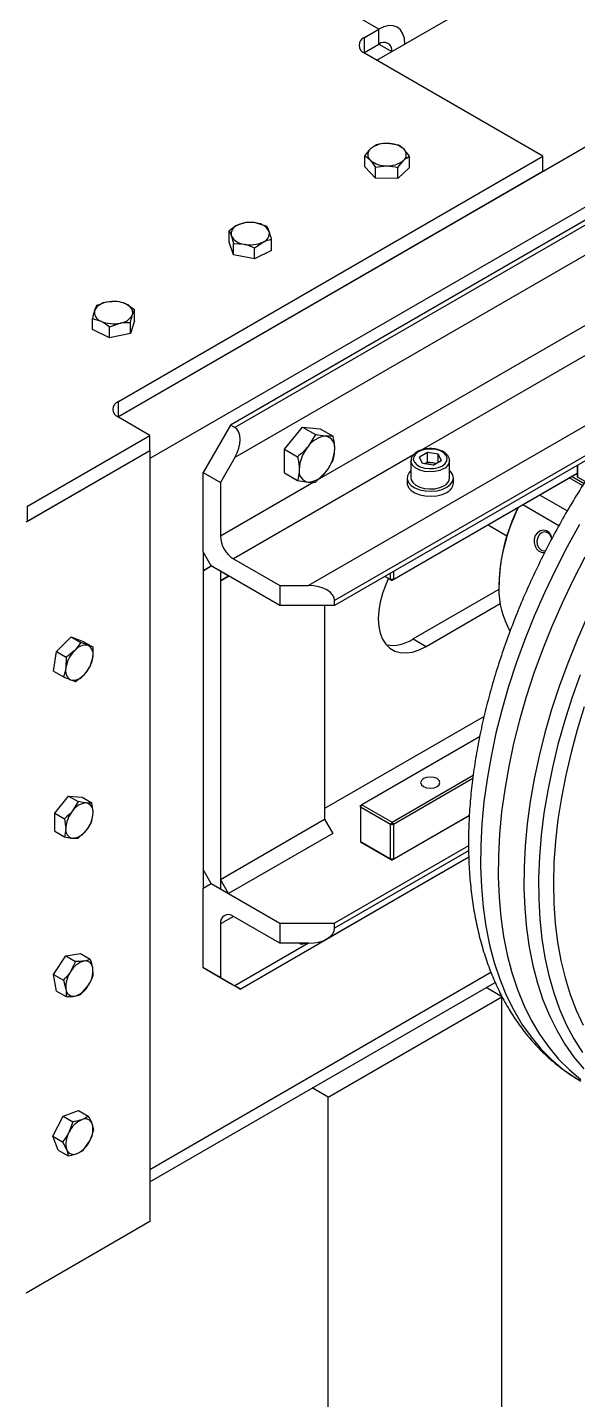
# Model space of a CAD drawing. Header units: metres. Extents: x 0 to 21025, y 0 to 14850.
# Drawn here: x 11581.9 to 11724.1, y 4303.9 to 4658.4 of the extents above; entities that cross this region are included whole.
import ezdxf

# ---------------------------------------------------------------- set-up
doc = ezdxf.new("R2010")
doc.units = ezdxf.units.M
doc.header["$LTSCALE"] = 25
doc.layers.add('SL4', color=4, linetype='Continuous')

msp = doc.modelspace()

# ---------------------------------------------------------------- linework, layer by layer
at = {"layer": 'SL4'}
for p, q in [((11672.204, 4649.923), (12227.282, 4970.363)), ((11605.363, 4557.882), (12273.58, 4943.636)), ((12280.315, 4931.97), (11613.512, 4547.032)), ((11672.706, 4657.991), (11580.782, 4711.058)), ((11839.386, 4674.059), (11634.325, 4555.679)), ((11840.512, 4673.408), (11635.451, 4555.029)), ((11841.755, 4666.357), (11635.451, 4547.261)), ((11669.002, 4655.853), (11672.706, 4657.991)), ((11669.002, 4651.965), (11669.002, 4655.853)), ((11672.706, 4654.103), (11672.706, 4657.991)), ((11668.842, 4651.868), (11669.002, 4651.965)), ((11669.002, 4651.965), (11672.706, 4654.103)), ((11715.134, 4625.14), (11669.002, 4651.771)), ((11672.705, 4654.102), (11676.073, 4652.158)), ((11676.073, 4652.158), (11679.441, 4654.102)), ((11676.073, 4652.157), (11676.073, 4652.158)), ((11679.441, 4654.101), (11679.441, 4654.102)), ((11826.437, 4639.363), (11656.789, 4541.427)), ((11672.081, 4628.115), (11670.569, 4627.06)), ((11677.852, 4628.024), (11674.966, 4628.434)), ((11605.363, 4561.771), (11715.134, 4625.14)), ((11669.057, 4622.375), (11669.057, 4625.276)), ((11677.577, 4622.253), (11679.088, 4624.037)), ((11680.6, 4622.191), (11680.6, 4625.092)), ((11715.134, 4621.251), (11715.134, 4625.14)), ((11605.363, 4557.882), (11715.134, 4621.251)), ((11671.805, 4619.443), (11669.057, 4622.375)), ((11671.805, 4622.345), (11674.691, 4622.664)), ((11671.805, 4619.443), (11671.805, 4622.345)), ((11677.577, 4619.351), (11677.577, 4622.253)), ((11680.6, 4622.191), (11677.577, 4619.351)), ((11677.577, 4619.351), (11671.805, 4619.443)), ((11634.01, 4602.95), (11634.01, 4605.852)), ((11638.358, 4608.044), (11636.184, 4607.313)), ((11643.822, 4606.967), (11641.09, 4607.87)), ((11635.125, 4599.68), (11634.01, 4602.95)), ((11635.125, 4599.68), (11635.125, 4602.581)), ((11635.125, 4602.581), (11637.857, 4602.407)), ((11640.588, 4601.504), (11642.763, 4602.965)), ((11644.937, 4600.795), (11644.937, 4603.696)), ((11640.588, 4598.602), (11635.125, 4599.68)), ((11640.588, 4598.602), (11640.588, 4601.504)), ((11644.937, 4600.795), (11640.588, 4598.602)), ((11605.162, 4587.642), (11602.442, 4587.448)), ((11609.558, 4585.481), (11607.36, 4586.926)), ((11609.558, 4582.579), (11609.558, 4585.481)), ((11745.318, 4584.757), (11683.847, 4549.271)), ((11598.678, 4580.345), (11598.678, 4583.247)), ((11598.678, 4583.247), (11600.876, 4582.531)), ((11603.074, 4581.086), (11605.794, 4582.009)), ((11603.074, 4578.184), (11603.074, 4581.086)), ((11609.558, 4582.579), (11608.514, 4579.301)), ((11608.514, 4579.301), (11608.514, 4582.203)), ((11603.074, 4578.184), (11598.678, 4580.345)), ((11608.514, 4579.301), (11603.074, 4578.184)), ((11745.603, 4566.773), (11654.538, 4514.202)), ((11605.363, 4557.882), (11605.363, 4561.771)), ((11605.203, 4557.785), (11605.363, 4557.882)), ((11613.508, 4552.986), (11605.363, 4557.689)), ((11581.858, 4534.715), (11613.508, 4552.986)), ((11613.508, 4549.097), (11613.508, 4552.986)), ((11634.325, 4555.679), (11627.254, 4543.432)), ((11635.451, 4555.029), (11634.325, 4555.679)), ((11648.361, 4549.414), (11652.957, 4555.132)), ((11652.957, 4555.132), (11656.294, 4553.205)), ((11652.957, 4555.132), (11657.553, 4554.721)), ((11656.294, 4553.205), (11654.407, 4550.11)), ((11657.553, 4554.721), (11660.891, 4552.794)), ((11660.891, 4552.794), (11659.003, 4552.763)), ((11581.524, 4530.631), (11613.512, 4549.097)), ((11581.858, 4530.826), (11613.508, 4549.097)), ((11613.512, 4549.097), (11613.508, 4549.099)), ((11613.512, 4549.097), (11613.512, 4349.861)), ((11648.361, 4549.414), (11651.698, 4547.488)), ((11648.361, 4543.286), (11648.361, 4549.414)), ((11733.657, 4552.108), (11661.266, 4510.317)), ((11732.043, 4549.876), (11661.266, 4509.017)), ((11635.451, 4547.261), (11631.744, 4540.84)), ((11681.678, 4548.018), (11635.112, 4521.136)), ((11681.014, 4546.451), (11681.014, 4542.041)), ((11685.264, 4548.557), (11683.215, 4547.374)), ((11683.965, 4545.757), (11683.215, 4547.374)), ((11686.765, 4545.324), (11683.965, 4545.757)), ((11685.264, 4546.107), (11684.512, 4545.673)), ((11688.064, 4548.124), (11685.264, 4548.557)), ((11685.264, 4546.107), (11685.264, 4548.557)), ((11686.664, 4545.891), (11685.264, 4546.107)), ((11687.517, 4545.759), (11686.664, 4545.891)), ((11686.765, 4545.324), (11688.814, 4546.508)), ((11688.064, 4548.124), (11688.814, 4546.508)), ((11688.064, 4546.075), (11688.064, 4548.124)), ((11691.014, 4546.451), (11691.013, 4546.377)), ((11691.014, 4542.041), (11691.014, 4546.451)), ((11724.088, 4545.283), (11724.088, 4542.22)), ((11627.254, 4522.937), (11627.254, 4543.432)), ((11627.254, 4543.432), (11631.744, 4540.84)), ((11648.361, 4543.286), (11651.698, 4541.359)), ((11656.294, 4540.948), (11659.003, 4543.57)), ((11723.941, 4543.156), (11676.115, 4515.546)), ((11676.469, 4515.75), (11723.941, 4543.156)), ((11680.014, 4542.041), (11680.014, 4540.735)), ((11692.014, 4540.735), (11692.014, 4542.041)), ((11725.397, 4540.014), (11721.948, 4542.005)), ((11722.656, 4542.414), (11725.777, 4540.612)), ((11723.941, 4545.198), (11723.941, 4542.424)), ((11726.07, 4541.075), (11724.088, 4542.22)), ((11655.944, 4540.939), (11631.744, 4526.969)), ((11631.744, 4540.84), (11631.744, 4526.969)), ((11651.698, 4541.359), (11654.407, 4540.917)), ((11581.858, 4530.826), (11581.858, 4534.715)), ((11719.25, 4529.651), (11709.899, 4535.049)), ((11721.43, 4533.495), (11714.318, 4537.6)), ((11700.958, 4529.888), (11705.807, 4527.088)), ((11629.375, 4519.263), (11627.254, 4522.937)), ((11627.275, 4522.9), (11627.275, 4518.05)), ((11629.375, 4519.263), (11627.275, 4522.9)), ((11635.112, 4521.136), (11647.124, 4514.202)), ((11627.254, 4518.037), (11629.375, 4519.263)), ((11627.254, 4518.037), (11627.254, 4440.874)), ((11627.275, 4518.05), (11629.375, 4519.263)), ((11629.375, 4519.263), (11631.744, 4517.895)), ((11647.124, 4509.017), (11629.375, 4519.263)), ((11633.865, 4516.67), (11631.744, 4517.895)), ((11631.744, 4517.895), (11631.744, 4515.445)), ((11631.744, 4517.895), (11631.744, 4435.833)), ((11675.761, 4515.75), (11675.761, 4517.385)), ((11676.469, 4517.793), (11676.469, 4515.75)), ((11631.744, 4515.445), (11633.865, 4516.67)), ((11633.866, 4516.67), (11631.744, 4515.445)), ((11647.124, 4514.202), (11647.124, 4509.017)), ((11647.124, 4514.202), (11654.538, 4514.202)), ((11674.346, 4516.568), (11675.761, 4515.75)), ((11676.115, 4515.546), (11674.346, 4516.568)), ((11676.469, 4515.75), (11675.761, 4515.75)), ((11675.761, 4515.75), (11676.115, 4515.546)), ((11676.469, 4515.75), (11676.115, 4515.546)), ((11661.266, 4509.017), (11661.266, 4510.317)), ((11703.754, 4513.217), (11681.564, 4500.407)), ((11661.266, 4509.017), (11647.124, 4509.017)), ((11658.685, 4509.017), (11658.685, 4453.835)), ((11684.931, 4498.463), (11704.095, 4509.526)), ((11589.339, 4497.15), (11593.176, 4500.977)), ((11593.176, 4500.977), (11595.688, 4499.526)), ((11593.176, 4500.977), (11596.303, 4499.752)), ((11595.688, 4499.526), (11594.086, 4497.431)), ((11596.303, 4499.752), (11598.816, 4498.302)), ((11681.564, 4500.407), (11684.931, 4498.463)), ((11588.63, 4492.098), (11589.339, 4497.15)), ((11589.339, 4497.15), (11591.852, 4495.699)), ((11591.852, 4495.699), (11591.813, 4492.991)), ((11588.63, 4492.098), (11591.143, 4490.647)), ((11598.107, 4493.25), (11598.777, 4495.593)), ((11594.27, 4489.423), (11596.504, 4491.154)), ((11699.9, 4480.362), (11658.685, 4456.569)), ((11698.749, 4475.127), (11668.337, 4457.571)), ((11676.115, 4453.081), (11697.099, 4465.195)), ((11696.971, 4464.304), (11676.469, 4452.469)), ((11588.931, 4455.414), (11592.467, 4459.812)), ((11592.467, 4459.812), (11594.979, 4458.362)), ((11592.467, 4459.812), (11596.002, 4459.496)), ((11594.979, 4458.362), (11593.527, 4455.98)), ((11596.002, 4459.496), (11598.515, 4458.046)), ((11667.983, 4456.959), (11668.337, 4457.571)), ((11667.983, 4457.367), (11668.337, 4457.571)), ((11667.983, 4456.959), (11667.983, 4457.367)), ((11675.761, 4452.469), (11667.983, 4456.959)), ((11667.983, 4456.959), (11667.983, 4447.977)), ((11668.337, 4457.571), (11676.115, 4453.081)), ((11588.931, 4455.414), (11591.444, 4453.964)), ((11588.931, 4450.7), (11588.931, 4455.414)), ((11591.444, 4453.964), (11591.76, 4451.424)), ((11598.515, 4453.331), (11598.831, 4455.506)), ((11631.744, 4438.282), (11658.685, 4453.835)), ((11658.685, 4453.835), (11660.806, 4450.161)), ((11696.111, 4454.826), (11676.115, 4443.282)), ((11676.469, 4443.487), (11696.111, 4454.826)), ((11588.931, 4450.7), (11591.444, 4449.249)), ((11594.979, 4448.933), (11597.063, 4450.95)), ((11660.806, 4450.161), (11633.865, 4434.608)), ((11676.115, 4453.081), (11675.761, 4452.469)), ((11676.469, 4452.469), (11675.761, 4452.469)), ((11675.761, 4443.487), (11675.761, 4452.469)), ((11676.115, 4453.081), (11676.469, 4452.469)), ((11676.469, 4452.469), (11676.469, 4443.487)), ((11695.894, 4446.945), (11661.266, 4426.954)), ((11667.983, 4447.977), (11675.761, 4443.487)), ((11668.337, 4447.773), (11667.983, 4447.977)), ((11676.115, 4443.282), (11668.337, 4447.773)), ((11659.295, 4422.907), (11695.966, 4444.077)), ((11695.926, 4445.663), (11661.266, 4425.654)), ((11676.469, 4443.487), (11675.761, 4443.487)), ((11675.761, 4443.487), (11676.115, 4443.282)), ((11676.469, 4443.487), (11676.115, 4443.282)), ((11689.722, 4440.468), (11695.966, 4444.072)), ((11629.375, 4437.2), (11627.254, 4440.874)), ((11629.375, 4437.2), (11627.275, 4440.837)), ((11627.275, 4440.837), (11627.275, 4435.987)), ((11636.844, 4409.942), (11689.088, 4440.102)), ((11627.254, 4435.975), (11629.375, 4437.2)), ((11627.254, 4415.48), (11627.254, 4435.975)), ((11627.275, 4435.987), (11629.375, 4437.2)), ((11629.375, 4437.2), (11631.744, 4435.833)), ((11629.375, 4437.2), (11647.124, 4426.954)), ((11633.865, 4434.608), (11631.744, 4438.282)), ((11631.744, 4438.282), (11631.744, 4435.833)), ((11631.744, 4435.833), (11633.865, 4434.608)), ((11635.112, 4428.703), (11631.744, 4426.759)), ((11647.124, 4421.769), (11635.112, 4428.704)), ((11631.744, 4426.759), (11631.744, 4412.888)), ((11647.124, 4426.954), (11661.266, 4426.954)), ((11647.124, 4426.954), (11647.124, 4421.769)), ((11661.266, 4425.654), (11661.266, 4426.954)), ((11654.544, 4421.769), (11635.451, 4410.747)), ((11654.538, 4421.769), (11647.124, 4421.769)), ((11652.265, 4421.769), (11652.637, 4421.554)), ((11652.632, 4421.769), (11652.637, 4421.554)), ((11652.637, 4421.554), (11653.841, 4421.769)), ((11588.63, 4413.669), (11591.758, 4418.504)), ((11591.758, 4418.504), (11595.594, 4419.107)), ((11591.758, 4418.504), (11594.27, 4417.054)), ((11595.594, 4419.107), (11598.107, 4417.656)), ((11594.27, 4417.054), (11593.022, 4414.454)), ((11598.816, 4413.423), (11598.777, 4415.357)), ((11613.512, 4363.352), (11701.7, 4414.262)), ((11631.744, 4412.888), (11627.254, 4415.48)), ((11627.254, 4415.48), (11634.325, 4411.397)), ((11588.63, 4413.669), (11591.143, 4412.218)), ((11589.339, 4409.435), (11588.63, 4413.669)), ((11591.143, 4412.218), (11591.813, 4409.919)), ((11595.688, 4408.587), (11597.568, 4410.823)), ((11613.512, 4360.13), (11702.802, 4411.676)), ((11631.744, 4412.888), (11635.451, 4410.747)), ((11635.451, 4410.747), (11634.325, 4411.397)), ((11589.339, 4409.435), (11591.852, 4407.985)), ((11659.633, 4381.999), (11704.534, 4407.928)), ((11704.534, 4407.928), (11700.422, 4410.302)), ((11704.534, 3310.783), (11704.534, 4407.928)), ((11659.633, 4381.999), (11655.514, 4384.377)), ((11659.633, 3336.704), (11659.633, 4381.999)), ((11588.446, 4371.942), (11591.07, 4377.068)), ((11591.07, 4377.068), (11595.091, 4378.57)), ((11591.07, 4377.068), (11593.583, 4375.617)), ((11593.583, 4375.617), (11592.587, 4372.872)), ((11595.091, 4378.57), (11597.603, 4377.12)), ((11599, 4373.496), (11598.617, 4375.125)), ((11588.446, 4371.942), (11590.959, 4370.491)), ((11589.842, 4368.318), (11588.446, 4371.942)), ((11589.842, 4368.318), (11592.355, 4366.867)), ((11590.959, 4370.491), (11591.973, 4368.497)), ((11596.376, 4368.369), (11598.003, 4370.75)), ((11613.512, 4349.861), (11581.524, 4331.395))]:
    msp.add_line(p, q, dxfattribs=at)
at = {"layer": 'SL4', "flags": 128}
for points in [[(11679.441, 4654.102), (11679.311, 4655.545), (11678.928, 4656.782), (11678.306, 4657.768), (11677.468, 4658.463), (11676.447, 4658.841), (11675.283, 4658.887), (11674.02, 4658.6), (11672.706, 4657.991)], [(11689.126, 4545.144), (11689.876, 4545.723), (11690.314, 4546.401), (11690.403, 4547.122), (11690.137, 4547.828), (11689.537, 4548.463), (11688.651, 4548.974), (11687.552, 4549.321), (11686.328, 4549.474), (11685.079, 4549.423), (11683.906, 4549.17), (11682.903, 4548.737), (11682.153, 4548.158), (11681.715, 4547.481), (11681.626, 4546.759), (11681.892, 4546.053), (11682.492, 4545.418), (11683.378, 4544.907), (11684.477, 4544.561), (11685.701, 4544.407), (11686.95, 4544.459), (11688.123, 4544.711), (11689.126, 4545.144)], [(11689.55, 4544.41), (11688.465, 4543.935), (11687.198, 4543.646), (11685.844, 4543.566), (11684.502, 4543.699), (11683.272, 4544.037), (11682.246, 4544.554), (11681.499, 4545.211), (11681.087, 4545.96), (11681.014, 4546.463)], [(11681.014, 4543.956), (11680.508, 4543.417), (11680.088, 4542.583), (11680.041, 4541.715), (11680.369, 4540.868), (11681.052, 4540.094), (11682.047, 4539.443), (11683.291, 4538.955), (11684.706, 4538.661), (11686.203, 4538.579), (11687.688, 4538.715), (11689.069, 4539.06), (11690.257, 4539.592)], [(11681.014, 4542.041), (11681.087, 4541.551), (11681.499, 4540.802), (11682.246, 4540.144), (11683.272, 4539.628), (11684.502, 4539.29), (11685.844, 4539.157), (11687.198, 4539.237), (11688.465, 4539.525), (11689.55, 4540)], [(11690.257, 4539.592), (11691.179, 4540.278), (11691.776, 4541.075), (11692.011, 4541.933), (11691.87, 4542.797), (11691.36, 4543.614), (11691.014, 4543.956)], [(11680.014, 4540.735), (11680.041, 4540.409), (11680.369, 4539.562), (11681.052, 4538.788), (11682.047, 4538.137), (11683.291, 4537.649), (11684.706, 4537.355), (11686.203, 4537.273), (11687.688, 4537.409), (11689.069, 4537.754), (11690.257, 4538.286)], [(11724.607, 4530.02), (11721.385, 4524.199), (11718.35, 4518.294), (11715.511, 4512.322), (11712.875, 4506.298), (11710.451, 4500.241), (11708.244, 4494.168), (11706.263, 4488.095), (11704.511, 4482.04), (11702.994, 4476.02), (11701.716, 4470.052), (11700.681, 4464.154), (11699.892, 4458.341), (11699.351, 4452.63), (11699.059, 4447.038), (11699.018, 4441.581), (11699.228, 4436.273), (11699.687, 4431.13), (11700.395, 4426.166), (11701.349, 4421.396), (11702.548, 4416.833), (11703.987, 4412.489), (11705.662, 4408.378), (11707.569, 4404.511), (11709.702, 4400.899), (11712.056, 4397.552), (11714.623, 4394.479), (11717.396, 4391.69), (11720.368, 4389.192), (11723.53, 4386.992), (11724.898, 4386.167)], [(11717.476, 4526.426), (11717.256, 4527.164), (11716.763, 4527.889), (11716.069, 4528.375), (11715.248, 4528.541), (11714.413, 4528.355), (11713.686, 4527.845), (11713.164, 4527.097), (11712.89, 4526.217), (11712.87, 4525.291), (11713.016, 4524.62), (11713.016, 4524.62)], [(11717.416, 4526.258), (11717.363, 4526.495), (11716.988, 4527.306), (11716.389, 4527.861), (11715.657, 4528.074), (11714.905, 4527.914), (11714.246, 4527.405), (11713.781, 4526.624), (11713.58, 4525.69), (11713.675, 4524.745), (11714.051, 4523.934), (11714.65, 4523.379), (11715.382, 4523.166), (11715.859, 4523.223)], [(11725.949, 4521.565), (11722.914, 4515.66), (11720.074, 4509.687), (11717.439, 4503.664), (11715.014, 4497.607), (11712.808, 4491.533), (11710.826, 4485.46), (11709.074, 4479.405), (11707.557, 4473.385), (11706.279, 4467.418), (11705.245, 4461.519), (11704.455, 4455.706), (11703.914, 4449.996), (11703.623, 4444.404), (11703.582, 4438.946), (11703.791, 4433.638), (11704.25, 4428.495), (11704.958, 4423.531), (11705.913, 4418.761), (11707.111, 4414.198), (11708.55, 4409.855), (11710.226, 4405.744), (11712.133, 4401.877), (11714.266, 4398.265), (11716.619, 4394.917), (11719.186, 4391.845), (11721.96, 4389.056), (11724.931, 4386.558)], [(11675.243, 4516.049), (11674.521, 4514.468), (11673.675, 4512.191), (11673.058, 4509.924), (11672.683, 4507.715), (11672.557, 4505.609), (11672.683, 4503.648), (11673.058, 4501.872), (11673.675, 4500.318), (11674.521, 4499.017), (11675.58, 4497.996), (11676.828, 4497.275), (11678.241, 4496.869), (11679.791, 4496.787), (11681.445, 4497.029), (11683.17, 4497.592), (11684.931, 4498.463)], [(11726.558, 4506.15), (11723.945, 4500.179), (11721.542, 4494.175), (11719.355, 4488.155), (11717.39, 4482.135), (11715.654, 4476.132), (11714.15, 4470.165), (11712.883, 4464.25), (11711.857, 4458.402), (11711.075, 4452.64), (11710.539, 4446.98), (11710.25, 4441.436), (11710.209, 4436.026), (11710.417, 4430.765), (11710.872, 4425.666), (11711.574, 4420.746), (11712.52, 4416.017), (11713.708, 4411.494), (11715.134, 4407.189), (11716.795, 4403.114), (11718.685, 4399.28), (11720.8, 4395.7), (11723.133, 4392.382), (11725.678, 4389.336)], [(11724.745, 4491.124), (11722.608, 4485.106), (11720.696, 4479.092), (11719.014, 4473.101), (11717.569, 4467.149), (11716.364, 4461.253), (11715.402, 4455.43), (11714.686, 4449.698), (11714.219, 4444.072), (11714.001, 4438.569), (11714.033, 4433.204), (11714.316, 4427.994), (11714.848, 4422.953), (11715.628, 4418.096), (11716.653, 4413.437), (11717.921, 4408.989), (11719.428, 4404.764), (11721.17, 4400.776), (11723.141, 4397.036), (11725.336, 4393.554)], [(11725.816, 4482.862), (11723.988, 4476.953), (11722.389, 4471.07), (11721.026, 4465.23), (11719.901, 4459.449), (11719.019, 4453.746), (11718.381, 4448.137), (11717.99, 4442.637), (11717.847, 4437.264), (11717.952, 4432.034), (11718.305, 4426.96), (11718.905, 4422.059), (11719.75, 4417.345), (11720.838, 4412.831), (11722.165, 4408.531), (11723.728, 4404.458), (11725.522, 4400.622)], [(11687.782, 4462.265), (11688.324, 4462.734), (11688.514, 4463.286), (11688.324, 4463.838), (11687.782, 4464.306), (11686.971, 4464.619), (11686.014, 4464.729), (11685.058, 4464.619), (11684.247, 4464.306), (11683.705, 4463.838), (11683.514, 4463.286), (11683.705, 4462.734), (11684.247, 4462.265), (11685.058, 4461.953), (11686.014, 4461.843), (11686.971, 4461.953), (11687.782, 4462.265)]]:
    msp.add_lwpolyline(points, dxfattribs=at)
at = {"layer": 'SL4'}
for centre, radius, start, end in [((11669.777, 4653.812), 2.183, 110.78342, 249.21658), ((11674.02, 4652.491), 2.08, 350.78596, 129.20329), ((11671.76, 4625.558), 1.917, 128.39067, 226.14175), ((11674.566, 4621.992), 6.454, 86.44007, 128.25879), ((11675.199, 4622.333), 6.106, 48.73783, 92.18691), ((11677.898, 4625.54), 1.917, 308.39067, 46.14175), ((11674.458, 4628.765), 6.106, 228.73783, 272.18691), ((11675.092, 4629.105), 6.454, 266.44007, 308.25879), ((11636.888, 4605.052), 2.368, 107.29651, 191.46148), ((11639.486, 4600.123), 7.911, 78.29989, 114.66513), ((11640.726, 4603.743), 4.143, 28.12254, 84.95283), ((11642.059, 4605.226), 2.368, 287.29651, 11.46148), ((11638.221, 4606.534), 4.143, 208.12254, 264.95283), ((11639.461, 4610.154), 7.911, 258.29989, 294.66513), ((11601.568, 4584.833), 2.404, 170.00721, 253.276), ((11602.821, 4583.399), 4.067, 95.35049, 152.91436), ((11604.104, 4579.675), 7.948, 65.81636, 102.06617), ((11606.668, 4584.624), 2.404, 350.00721, 73.276), ((11604.132, 4589.782), 7.948, 245.81636, 282.06617), ((11605.415, 4586.058), 4.067, 275.35049, 332.91436), ((11606.137, 4559.73), 2.183, 110.78342, 249.21658), ((11659.358, 4546.841), 5.933, 93.42954, 146.56509), ((11658.48, 4549.953), 2.858, 350.74812, 79.45322), ((11662.075, 4543.727), 9.977, 140.22793, 177.36071), ((11651.335, 4549.952), 9.977, 320.22793, 357.36071), ((11686.011, 4541.944), 4.001, 80.60996, 111.44528), ((11686.136, 4542.352), 3.578, 69.17665, 81.51923), ((11688.515, 4546.707), 2.52, 294.26107, 352.47303), ((11654.93, 4543.727), 2.858, 170.74812, 259.45322), ((11654.052, 4546.839), 5.933, 273.42954, 326.56509), ((11688.534, 4542.275), 2.491, 294.06265, 354.61721), ((11724.191, 4542.449), 0.251, 185.6948, 245.62534), ((11689.134, 4540.947), 2.888, 292.88644, 355.79342), ((11751.584, 4513.184), 47.86, 153.78289, 178.49301), ((11750.602, 4513.205), 46.859, 153.06659, 179.49729), ((11639.055, 4527.302), 7.319, 182.60548, 237.39452), ((11725.493, 4513.237), 21.752, 179.00226, 209.78659), ((11676.117, 4508.489), 9.747, 261.41673, 303.97976), ((11599.856, 4491.676), 8.149, 135.07329, 170.71029), ((11596.877, 4495.272), 3.528, 78.70553, 142.27306), ((11596.172, 4496.392), 2.725, 342.95956, 59.18352), ((11594.418, 4492.193), 2.725, 162.95956, 239.18352), ((11590.735, 4496.909), 8.149, 315.07329, 350.71029), ((11593.714, 4493.313), 3.528, 258.70553, 322.27306), ((11597.336, 4453.466), 4.564, 93.42954, 146.56509), ((11596.66, 4455.86), 2.199, 350.74812, 79.45322), ((11599.426, 4451.071), 7.674, 140.22793, 177.36071), ((11591.164, 4455.86), 7.674, 320.22793, 357.36071), ((11593.93, 4451.071), 2.199, 170.74812, 259.45322), ((11593.254, 4453.465), 4.564, 273.42954, 326.56509), ((11633.797, 4427.092), 2.08, 50.79671, 189.21404), ((11598.597, 4410.539), 6.812, 144.91928, 185.21768), ((11598.007, 4411.66), 5.714, 105.24464, 150.72817), ((11596.834, 4415.255), 1.946, 3.00825, 99.74866), ((11591.993, 4414.738), 6.812, 324.91928, 5.21768), ((11592.583, 4413.616), 5.714, 285.24464, 330.72817), ((11593.756, 4410.021), 1.946, 183.00825, 279.74866), ((11598.764, 4370.002), 6.811, 114.77968, 155.0819), ((11596.792, 4374.452), 1.946, 20.23879, 116.98328), ((11593.091, 4373.67), 5.715, 329.27327, 14.75089), ((11597.499, 4369.952), 5.715, 149.27327, 194.75089), ((11593.798, 4369.17), 1.946, 200.23879, 296.98328), ((11591.826, 4373.62), 6.811, 294.77968, 335.0819)]:
    msp.add_arc(centre, radius, start, end, dxfattribs=at)
for centre, major_axis, ratio, start_param, end_param in [((11632.087, 4549.203), (3.364, 5.827), 0.5773346, 4.7124296, 6.2832259), ((11654.538, 4510.317), (6.728, 0), 0.5773815, 0, 1.5707963), ((11654.538, 4425.654), (6.728, 0), 0.5773815, 4.712389, 6.2831853), ((11632.087, 4412.689), (4.757, -2.747), 0.0000704, 5.4978278, 7.0686241)]:
    msp.add_ellipse(centre, major_axis=major_axis, ratio=ratio, start_param=start_param, end_param=end_param, dxfattribs=at)
for points, knots in [([(11670.569, 4627.06), (11670.533, 4627.026), (11670.023, 4626.542), (11669.523, 4625.886), (11669.057, 4625.276)], [0, 0, 0, 0, 0.0702006, 1, 1, 1, 1]), ([(11674.966, 4628.434), (11674.898, 4628.435), (11673.924, 4628.445), (11672.969, 4628.274), (11672.081, 4628.115)], [0, 0, 0, 0, 0.0702006, 1, 1, 1, 1]), ([(11679.226, 4626.923), (11678.859, 4627.268), (11678.394, 4627.706), (11677.947, 4627.968), (11677.852, 4628.024)], [0, 0, 0, 0, 0.7889992, 1, 1, 1, 1]), ([(11680.6, 4625.092), (11680.252, 4625.613), (11679.799, 4626.29), (11679.334, 4626.804), (11679.226, 4626.923)], [0, 0, 0, 0, 0.7681507, 1, 1, 1, 1]), ([(11669.057, 4625.276), (11669.152, 4625.221), (11669.599, 4624.959), (11670.064, 4624.521), (11670.431, 4624.175)], [0, 0, 0, 0, 0.2110008, 1, 1, 1, 1]), ([(11670.431, 4624.175), (11670.539, 4624.056), (11671.004, 4623.543), (11671.457, 4622.865), (11671.805, 4622.345)], [0, 0, 0, 0, 0.2318493, 1, 1, 1, 1]), ([(11679.088, 4624.037), (11679.124, 4624.071), (11679.635, 4624.545), (11680.135, 4624.829), (11680.6, 4625.092)], [0, 0, 0, 0, 0.0702006, 1, 1, 1, 1]), ([(11674.691, 4622.664), (11674.759, 4622.662), (11675.734, 4622.641), (11676.689, 4622.44), (11677.577, 4622.253)], [0, 0, 0, 0, 0.0702006, 1, 1, 1, 1]), ([(11636.184, 4607.313), (11636.133, 4607.286), (11635.398, 4606.911), (11634.679, 4606.362), (11634.01, 4605.852)], [0, 0, 0, 0, 0.07020058, 1, 1, 1, 1]), ([(11634.01, 4605.852), (11634.048, 4605.785), (11634.23, 4605.467), (11634.419, 4604.972), (11634.567, 4604.581)], [0, 0, 0, 0, 0.2110008, 1, 1, 1, 1]), ([(11641.09, 4607.87), (11641.025, 4607.882), (11640.103, 4608.059), (11639.199, 4608.051), (11638.358, 4608.044)], [0, 0, 0, 0, 0.0702006, 1, 1, 1, 1]), ([(11644.379, 4605.696), (11644.23, 4606.087), (11644.042, 4606.582), (11643.86, 4606.9), (11643.822, 4606.967)], [0, 0, 0, 0, 0.78899924, 1, 1, 1, 1]), ([(11644.937, 4603.696), (11644.795, 4604.26), (11644.612, 4604.993), (11644.423, 4605.564), (11644.379, 4605.696)], [0, 0, 0, 0, 0.7681507, 1, 1, 1, 1]), ([(11806.742, 4607.291), (11805.913, 4607.074), (11803.559, 4606.457), (11799.66, 4605.212), (11795.046, 4603.47), (11790.419, 4601.438), (11785.79, 4599.129), (11781.171, 4596.547), (11776.577, 4593.704), (11772.018, 4590.608), (11767.506, 4587.268), (11763.051, 4583.696), (11758.665, 4579.901), (11754.356, 4575.893), (11750.134, 4571.684), (11746.009, 4567.285), (11741.99, 4562.706), (11738.086, 4557.96), (11734.305, 4553.058), (11730.657, 4548.013), (11727.15, 4542.836), (11723.792, 4537.541), (11720.59, 4532.14), (11717.553, 4526.646), (11714.688, 4521.073), (11712.002, 4515.434), (11709.502, 4509.741), (11707.193, 4504.01), (11705.083, 4498.252), (11703.176, 4492.482), (11701.479, 4486.713), (11699.996, 4480.958), (11698.731, 4475.231), (11697.691, 4469.545), (11696.877, 4463.912), (11696.296, 4458.347), (11695.949, 4452.863), (11695.84, 4447.473), (11695.972, 4442.19), (11696.348, 4437.028), (11696.969, 4432.004), (11697.835, 4427.131), (11698.948, 4422.426), (11700.303, 4417.903), (11701.899, 4413.579), (11703.73, 4409.469), (11705.789, 4405.586), (11708.068, 4401.945), (11710.555, 4398.556), (11713.241, 4395.427), (11716.113, 4392.563), (11719.167, 4389.981), (11722.11, 4387.828), (11724.105, 4386.664), (11724.963, 4386.163)], [0, 0, 0, 0, 0.0106156, 0.0301423, 0.0497183, 0.0693581, 0.0890395, 0.1087441, 0.1284568, 0.1481643, 0.1678599, 0.1875393, 0.2072001, 0.2268415, 0.2464636, 0.2660674, 0.2856544, 0.3052266, 0.3247862, 0.3443355, 0.363877, 0.3834132, 0.4029468, 0.4224804, 0.4420162, 0.4615563, 0.4811036, 0.5006607, 0.5202301, 0.5398146, 0.5594165, 0.5790382, 0.5986817, 0.6183487, 0.6380402, 0.6577565, 0.6774966, 0.697258, 0.717036, 0.736823, 0.7566042, 0.7763635, 0.7960806, 0.8157313, 0.8352886, 0.8547245, 0.8740131, 0.8931338, 0.9120743, 0.9308332, 0.9494208, 0.9678588, 0.9861787, 1, 1, 1, 1]), ([(11634.567, 4604.581), (11634.611, 4604.449), (11634.8, 4603.878), (11634.984, 4603.145), (11635.125, 4602.581)], [0, 0, 0, 0, 0.2318493, 1, 1, 1, 1]), ([(11637.857, 4602.407), (11637.921, 4602.394), (11638.844, 4602.207), (11639.748, 4601.843), (11640.588, 4601.504)], [0, 0, 0, 0, 0.0702006, 1, 1, 1, 1]), ([(11642.763, 4602.965), (11642.814, 4602.99), (11643.548, 4603.355), (11644.268, 4603.532), (11644.937, 4603.696)], [0, 0, 0, 0, 0.07020058, 1, 1, 1, 1]), ([(11599.2, 4585.25), (11599.159, 4585.118), (11598.983, 4584.546), (11598.811, 4583.811), (11598.678, 4583.247)], [0, 0, 0, 0, 0.2318493, 1, 1, 1, 1]), ([(11599.722, 4586.525), (11599.687, 4586.458), (11599.517, 4586.139), (11599.34, 4585.642), (11599.2, 4585.25)], [0, 0, 0, 0, 0.2110008, 1, 1, 1, 1]), ([(11602.442, 4587.448), (11602.378, 4587.434), (11601.459, 4587.241), (11600.559, 4586.87), (11599.722, 4586.525)], [0, 0, 0, 0, 0.0702006, 1, 1, 1, 1]), ([(11607.36, 4586.926), (11607.308, 4586.951), (11606.566, 4587.311), (11605.838, 4587.482), (11605.162, 4587.642)], [0, 0, 0, 0, 0.0702006, 1, 1, 1, 1]), ([(11609.036, 4584.207), (11609.175, 4584.598), (11609.352, 4585.095), (11609.522, 4585.414), (11609.558, 4585.481)], [0, 0, 0, 0, 0.7889992, 1, 1, 1, 1]), ([(11600.876, 4582.531), (11600.928, 4582.505), (11601.67, 4582.135), (11602.398, 4581.591), (11603.074, 4581.086)], [0, 0, 0, 0, 0.0702006, 1, 1, 1, 1]), ([(11605.794, 4582.009), (11605.858, 4582.022), (11606.777, 4582.205), (11607.677, 4582.204), (11608.514, 4582.203)], [0, 0, 0, 0, 0.07020058, 1, 1, 1, 1]), ([(11608.514, 4582.203), (11608.646, 4582.767), (11608.818, 4583.502), (11608.995, 4584.074), (11609.036, 4584.207)], [0, 0, 0, 0, 0.7681507, 1, 1, 1, 1]), ([(11659.003, 4552.763), (11658.948, 4552.768), (11658.166, 4552.841), (11657.196, 4553.03), (11656.294, 4553.205)], [0, 0, 0, 0, 0.07021477, 1, 1, 1, 1]), ([(11661.301, 4549.493), (11661.296, 4549.747), (11661.276, 4550.795), (11661.057, 4551.932), (11660.891, 4552.794)], [0, 0, 0, 0, 0.2418514, 1, 1, 1, 1]), ([(11654.407, 4550.11), (11654.352, 4550.042), (11653.57, 4549.08), (11652.6, 4548.255), (11651.698, 4547.488)], [0, 0, 0, 0, 0.0702148, 1, 1, 1, 1]), ([(11660.891, 4546.666), (11660.945, 4546.858), (11661.186, 4547.716), (11661.251, 4548.717), (11661.301, 4549.493)], [0, 0, 0, 0, 0.2237133, 1, 1, 1, 1]), ([(11690.97, 4546.359), (11690.986, 4546.481), (11691.035, 4546.871), (11690.773, 4547.515), (11690.248, 4548.208), (11689.456, 4548.793), (11688.443, 4549.244), (11687.263, 4549.528), (11686.003, 4549.623), (11684.743, 4549.524), (11683.558, 4549.235), (11682.521, 4548.766), (11681.718, 4548.152), (11681.222, 4547.438), (11680.993, 4546.854), (11681.035, 4546.533), (11681.044, 4546.468)], [0, 0, 0, 0, 0.0336873, 0.1080028, 0.1825027, 0.2607701, 0.3421179, 0.4240612, 0.5057862, 0.5875031, 0.669539, 0.7522791, 0.8360756, 0.9106892, 0.9820202, 1, 1, 1, 1]), ([(11651.698, 4547.488), (11651.864, 4546.626), (11652.083, 4545.489), (11652.104, 4544.44), (11652.109, 4544.186)], [0, 0, 0, 0, 0.7581486, 1, 1, 1, 1]), ([(11659.003, 4543.57), (11659.057, 4543.638), (11659.827, 4544.607), (11660.378, 4545.674), (11660.891, 4546.666)], [0, 0, 0, 0, 0.0702148, 1, 1, 1, 1]), ([(11652.109, 4544.186), (11652.059, 4543.41), (11651.994, 4542.41), (11651.752, 4541.551), (11651.698, 4541.359)], [0, 0, 0, 0, 0.7762867, 1, 1, 1, 1]), ([(11654.407, 4540.917), (11654.461, 4540.912), (11655.231, 4540.846), (11655.782, 4540.899), (11656.294, 4540.948)], [0, 0, 0, 0, 0.0702148, 1, 1, 1, 1]), ([(11713.016, 4524.62), (11713.122, 4524.361), (11713.35, 4523.804), (11713.945, 4523.155), (11714.688, 4522.783), (11715.285, 4522.675), (11715.581, 4522.8), (11715.62, 4522.816)], [0, 0, 0, 0, 0.2115192, 0.4566164, 0.7079995, 0.961566, 1, 1, 1, 1]), ([(11597.568, 4498.732), (11597.442, 4498.782), (11596.897, 4498.998), (11596.214, 4499.297), (11595.688, 4499.526)], [0, 0, 0, 0, 0.23184927, 1, 1, 1, 1]), ([(11594.086, 4497.431), (11594.04, 4497.385), (11593.388, 4496.742), (11592.592, 4496.202), (11591.852, 4495.699)], [0, 0, 0, 0, 0.0702006, 1, 1, 1, 1]), ([(11598.816, 4498.302), (11598.747, 4498.321), (11598.425, 4498.413), (11597.946, 4498.591), (11597.568, 4498.732)], [0, 0, 0, 0, 0.2110008, 1, 1, 1, 1]), ([(11598.777, 4495.593), (11598.785, 4495.653), (11598.9, 4496.509), (11598.856, 4497.438), (11598.816, 4498.302)], [0, 0, 0, 0, 0.0702006, 1, 1, 1, 1]), ([(11591.813, 4492.991), (11591.805, 4492.931), (11591.68, 4492.081), (11591.402, 4491.338), (11591.143, 4490.647)], [0, 0, 0, 0, 0.0702006, 1, 1, 1, 1]), ([(11596.504, 4491.154), (11596.549, 4491.199), (11597.193, 4491.848), (11597.666, 4492.574), (11598.107, 4493.25)], [0, 0, 0, 0, 0.0702006, 1, 1, 1, 1]), ([(11591.143, 4490.647), (11591.668, 4490.418), (11592.352, 4490.119), (11592.896, 4489.903), (11593.022, 4489.853)], [0, 0, 0, 0, 0.7681507, 1, 1, 1, 1]), ([(11593.022, 4489.853), (11593.4, 4489.712), (11593.879, 4489.534), (11594.202, 4489.442), (11594.27, 4489.423)], [0, 0, 0, 0, 0.7889992, 1, 1, 1, 1]), ([(11597.063, 4458.021), (11596.921, 4458.036), (11596.307, 4458.098), (11595.556, 4458.247), (11594.979, 4458.362)], [0, 0, 0, 0, 0.2318493, 1, 1, 1, 1]), ([(11598.515, 4458.046), (11598.433, 4458.034), (11598.043, 4457.978), (11597.495, 4458.002), (11597.063, 4458.021)], [0, 0, 0, 0, 0.21100076, 1, 1, 1, 1]), ([(11598.831, 4455.506), (11598.83, 4455.562), (11598.826, 4456.361), (11598.665, 4457.234), (11598.515, 4458.046)], [0, 0, 0, 0, 0.0702006, 1, 1, 1, 1]), ([(11593.527, 4455.98), (11593.485, 4455.928), (11592.884, 4455.188), (11592.138, 4454.554), (11591.444, 4453.964)], [0, 0, 0, 0, 0.0702006, 1, 1, 1, 1]), ([(11597.063, 4450.95), (11597.104, 4451.002), (11597.697, 4451.747), (11598.121, 4452.568), (11598.515, 4453.331)], [0, 0, 0, 0, 0.0702006, 1, 1, 1, 1]), ([(11591.76, 4451.424), (11591.759, 4451.368), (11591.755, 4450.575), (11591.594, 4449.888), (11591.444, 4449.249)], [0, 0, 0, 0, 0.0702006, 1, 1, 1, 1]), ([(11591.444, 4449.249), (11592.021, 4449.135), (11592.772, 4448.986), (11593.385, 4448.923), (11593.527, 4448.909)], [0, 0, 0, 0, 0.7681507, 1, 1, 1, 1]), ([(11593.527, 4448.909), (11593.96, 4448.89), (11594.508, 4448.865), (11594.897, 4448.921), (11594.979, 4448.933)], [0, 0, 0, 0, 0.7889992, 1, 1, 1, 1]), ([(11689.088, 4440.102), (11689.204, 4440.156), (11689.434, 4440.263), (11689.626, 4440.4), (11689.722, 4440.468)], [0, 0, 0, 0, 0.5026014, 1, 1, 1, 1]), ([(11598.107, 4417.656), (11598.014, 4417.613), (11597.576, 4417.407), (11596.977, 4417.276), (11596.504, 4417.173)], [0, 0, 0, 0, 0.2110008, 1, 1, 1, 1]), ([(11598.777, 4415.357), (11598.768, 4415.407), (11598.644, 4416.125), (11598.366, 4416.918), (11598.107, 4417.656)], [0, 0, 0, 0, 0.07020058, 1, 1, 1, 1]), ([(11593.022, 4414.454), (11592.985, 4414.397), (11592.453, 4413.583), (11591.774, 4412.876), (11591.143, 4412.218)], [0, 0, 0, 0, 0.07020058, 1, 1, 1, 1]), ([(11596.504, 4417.173), (11596.35, 4417.151), (11595.686, 4417.058), (11594.885, 4417.056), (11594.27, 4417.054)], [0, 0, 0, 0, 0.2318493, 1, 1, 1, 1]), ([(11597.568, 4410.823), (11597.604, 4410.88), (11598.128, 4411.699), (11598.484, 4412.592), (11598.816, 4413.423)], [0, 0, 0, 0, 0.07020058, 1, 1, 1, 1]), ([(11591.813, 4409.919), (11591.821, 4409.869), (11591.937, 4409.157), (11591.893, 4408.55), (11591.852, 4407.985)], [0, 0, 0, 0, 0.07020058, 1, 1, 1, 1]), ([(11591.852, 4407.985), (11592.467, 4407.986), (11593.268, 4407.989), (11593.932, 4408.082), (11594.086, 4408.104)], [0, 0, 0, 0, 0.7681507, 1, 1, 1, 1]), ([(11594.086, 4408.104), (11594.558, 4408.207), (11595.157, 4408.338), (11595.596, 4408.544), (11595.688, 4408.587)], [0, 0, 0, 0, 0.7889992, 1, 1, 1, 1]), ([(11595.909, 4376.186), (11595.748, 4376.129), (11595.053, 4375.884), (11594.221, 4375.733), (11593.583, 4375.617)], [0, 0, 0, 0, 0.2318493, 1, 1, 1, 1]), ([(11597.603, 4377.12), (11597.505, 4377.045), (11597.036, 4376.693), (11596.406, 4376.41), (11595.909, 4376.186)], [0, 0, 0, 0, 0.2110008, 1, 1, 1, 1]), ([(11598.617, 4375.125), (11598.601, 4375.169), (11598.36, 4375.783), (11597.968, 4376.476), (11597.603, 4377.12)], [0, 0, 0, 0, 0.0702006, 1, 1, 1, 1]), ([(11592.587, 4372.872), (11592.555, 4372.811), (11592.108, 4371.948), (11591.512, 4371.193), (11590.959, 4370.491)], [0, 0, 0, 0, 0.07020058, 1, 1, 1, 1]), ([(11598.003, 4370.75), (11598.034, 4370.811), (11598.473, 4371.679), (11598.746, 4372.621), (11599, 4373.496)], [0, 0, 0, 0, 0.07020058, 1, 1, 1, 1]), ([(11591.973, 4368.497), (11591.989, 4368.454), (11592.22, 4367.845), (11592.29, 4367.338), (11592.355, 4366.867)], [0, 0, 0, 0, 0.0702006, 1, 1, 1, 1]), ([(11594.681, 4367.436), (11595.178, 4367.66), (11595.809, 4367.943), (11596.277, 4368.295), (11596.376, 4368.369)], [0, 0, 0, 0, 0.7889992, 1, 1, 1, 1]), ([(11592.355, 4366.867), (11592.994, 4366.983), (11593.825, 4367.134), (11594.52, 4367.379), (11594.681, 4367.436)], [0, 0, 0, 0, 0.7681507, 1, 1, 1, 1])]:
    msp.add_open_spline(points, degree=3, knots=knots, dxfattribs=at)

doc.saveas('drawing.dxf')
